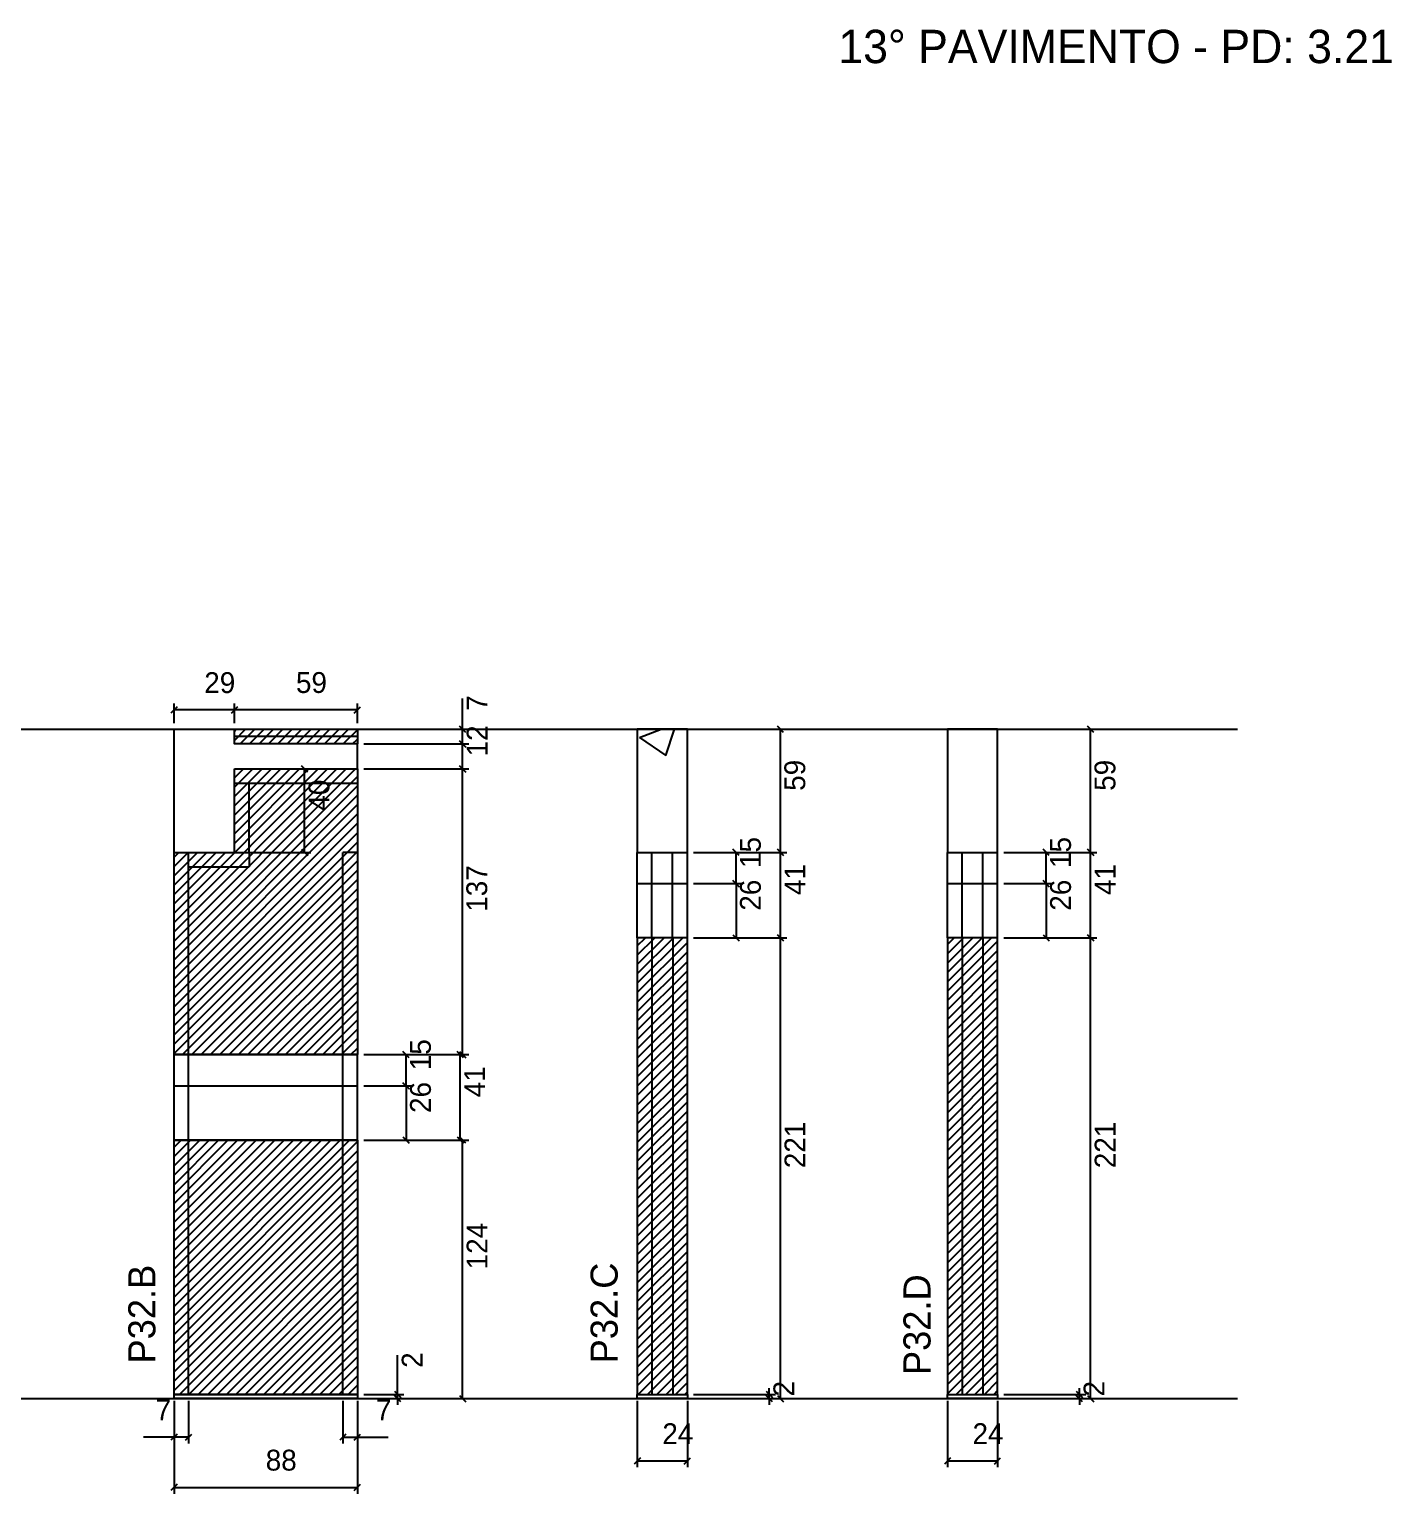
# Model space of a CAD drawing. Header units: metres. Extents: x 2913 to 4262, y 1805 to 2521.
# Drawn here: x 3608 to 4262, y 1805 to 2507 of the extents above; entities that cross this region are included whole.
import ezdxf

# ---------------------------------------------------------------- set-up
doc = ezdxf.new("R2010")
doc.units = ezdxf.units.M
for name, color, linetype in [('COTA', 7, 'Continuous'), ('Hachura', 7, 'Continuous'), ('NOMENCLATURA', 7, 'Continuous'), ('Nível', 7, 'Continuous'), ('Painéis', 7, 'Continuous'), ('SARR_2.2x7', 7, 'Continuous'), ('Texto Seção', 7, 'Continuous')]:
    doc.layers.add(name, color=color, linetype=linetype)

msp = doc.modelspace()

# ---------------------------------------------------------------- hatches: boundary and pattern name
at = {"layer": 'COTA'}
h = msp.add_hatch(dxfattribs=at)
h.set_pattern_fill('AR-CONC')
h.paths.add_polyline_path([(3899.77, 2112.65), (3923.77, 2112.65), (3923.77, 2171.65), (3899.77, 2171.65), (3899.77, 2112.65)])
h = msp.add_hatch(dxfattribs=at)
h.set_pattern_fill('AR-CONC')
h.paths.add_polyline_path([(4048.61, 2112.65), (4072.61, 2112.65), (4072.61, 2171.65), (4048.61, 2171.65), (4048.61, 2112.65)])
at = {"layer": 'Hachura'}
h = msp.add_hatch(dxfattribs=at)
h.set_pattern_fill('ANSI31')
h.paths.add_polyline_path([(3677.46, 1974.65), (3765.46, 1974.65), (3765.46, 1852.65), (3677.46, 1852.65), (3677.46, 1974.65)])
h.paths.add_polyline_path([(3706.46, 2164.65), (3706.46, 2171.65), (3765.46, 2171.65), (3765.46, 2164.65), (3706.46, 2164.65)])
h.paths.add_polyline_path([(3677.46, 2112.65), (3706.46, 2112.65), (3706.46, 2152.65), (3765.46, 2152.65), (3765.46, 2112.65), (3765.46, 2112.65), (3765.46, 2015.65), (3677.46, 2015.65), (3677.46, 2112.65)])
h = msp.add_hatch(dxfattribs=at)
h.set_pattern_fill('ANSI31')
h.paths.add_polyline_path([(3923.77, 2071.65), (3899.77, 2071.65), (3899.77, 1852.65), (3923.77, 1852.65), (3923.77, 2071.65)])
h = msp.add_hatch(dxfattribs=at)
h.set_pattern_fill('ANSI31')
h.paths.add_polyline_path([(4072.61, 2071.65), (4048.61, 2071.65), (4048.61, 1852.65), (4072.61, 1852.65), (4072.61, 2071.65)])

# ---------------------------------------------------------------- linework, layer by layer
at = {"layer": 'COTA', "color": 4, "lineweight": 25}
for p, q in [((3815.95, 2171.65), (3815.95, 2186.38)), ((3677.46, 2174.65), (3677.46, 2183.96)), ((3706.46, 2180.96), (3677.46, 2180.96)), ((3706.46, 2174.65), (3706.46, 2183.96)), ((3706.46, 2174.65), (3706.46, 2183.96)), ((3765.46, 2180.96), (3706.46, 2180.96)), ((3765.46, 2174.65), (3765.46, 2183.96)), ((3768.46, 2171.65), (3818.95, 2171.65)), ((3815.95, 2164.65), (3815.95, 2171.65)), ((3926.77, 2171.65), (3971.47, 2171.65)), ((3968.47, 2112.65), (3968.47, 2171.65)), ((4075.61, 2171.65), (4120.3, 2171.65)), ((4117.3, 2112.65), (4117.3, 2171.65)), ((3768.46, 2164.65), (3818.95, 2164.65)), ((3768.46, 2164.65), (3818.95, 2164.65)), ((3815.95, 2152.65), (3815.95, 2164.65)), ((3709.46, 2152.65), (3743.09, 2152.65)), ((3740.09, 2112.65), (3740.09, 2152.65)), ((3768.46, 2152.65), (3818.95, 2152.65)), ((3768.46, 2152.65), (3818.95, 2152.65)), ((3815.95, 2015.65), (3815.95, 2152.65)), ((3709.46, 2112.65), (3743.09, 2112.65)), ((3926.77, 2112.65), (3971.47, 2112.65)), ((4075.61, 2112.65), (4120.3, 2112.65)), ((3926.77, 2071.65), (3971.47, 2071.65)), ((3968.47, 1850.65), (3968.47, 2071.65)), ((4075.61, 2071.65), (4120.3, 2071.65)), ((4117.3, 1850.65), (4117.3, 2071.65)), ((3768.46, 2015.65), (3818.95, 2015.65)), ((3768.46, 1974.65), (3818.95, 1974.65)), ((3815.95, 1850.65), (3815.95, 1974.65)), ((3784.72, 1852.65), (3784.72, 1871.45)), ((3963.08, 1852.65), (3963.08, 1855.65)), ((4111.92, 1852.65), (4111.92, 1855.65)), ((3677.46, 1849.65), (3677.46, 1805.04)), ((3677.46, 1847.65), (3677.46, 1829.14)), ((3684.46, 1849.65), (3684.46, 1829.14)), ((3758.46, 1849.65), (3758.46, 1829.14)), ((3765.46, 1849.65), (3765.46, 1805.04)), ((3765.46, 1847.65), (3765.46, 1829.14)), ((3768.46, 1852.65), (3787.72, 1852.65)), ((3768.46, 1850.65), (3787.72, 1850.65)), ((3768.46, 1850.65), (3818.95, 1850.65)), ((3784.72, 1850.65), (3784.72, 1852.65)), ((3784.72, 1850.65), (3784.72, 1847.65)), ((3899.77, 1849.65), (3899.77, 1817.75)), ((3923.77, 1849.65), (3923.77, 1817.75)), ((3926.77, 1852.65), (3966.08, 1852.65)), ((3926.77, 1850.65), (3966.08, 1850.65)), ((3926.77, 1850.65), (3971.47, 1850.65)), ((3963.08, 1850.65), (3963.08, 1852.65)), ((3963.08, 1850.65), (3963.08, 1847.65)), ((4048.61, 1849.65), (4048.61, 1817.75)), ((4072.61, 1849.65), (4072.61, 1817.75)), ((4075.61, 1852.65), (4114.92, 1852.65)), ((4075.61, 1850.65), (4114.92, 1850.65)), ((4075.61, 1850.65), (4120.3, 1850.65)), ((4111.92, 1850.65), (4111.92, 1852.65)), ((4111.92, 1850.65), (4111.92, 1847.65)), ((3677.46, 1832.14), (3662.73, 1832.14)), ((3684.46, 1832.14), (3677.46, 1832.14)), ((3758.46, 1832.14), (3765.46, 1832.14)), ((3765.46, 1832.14), (3780.19, 1832.14)), ((3899.77, 1820.75), (3923.77, 1820.75)), ((4048.61, 1820.75), (4072.61, 1820.75)), ((3677.46, 1808.04), (3765.46, 1808.04))]:
    msp.add_line(p, q, dxfattribs=at)
at = {"layer": 'COTA', "color": 0, "lineweight": 25}
for p, q in [((3678.96, 2182.46), (3675.96, 2179.46)), ((3704.96, 2179.46), (3707.96, 2182.46)), ((3707.96, 2182.46), (3704.96, 2179.46)), ((3763.96, 2179.46), (3766.96, 2182.46)), ((3817.45, 2170.15), (3814.45, 2173.15)), ((3969.97, 2170.15), (3966.97, 2173.15)), ((4118.8, 2170.15), (4115.8, 2173.15)), ((3817.45, 2163.15), (3814.45, 2166.15)), ((3814.45, 2166.15), (3817.45, 2163.15)), ((3741.59, 2151.15), (3738.59, 2154.15)), ((3817.45, 2151.15), (3814.45, 2154.15)), ((3814.45, 2154.15), (3817.45, 2151.15)), ((3738.59, 2114.15), (3741.59, 2111.15)), ((3966.97, 2114.15), (3969.97, 2111.15)), ((4115.8, 2114.15), (4118.8, 2111.15)), ((3969.97, 2070.15), (3966.97, 2073.15)), ((4118.8, 2070.15), (4115.8, 2073.15)), ((3814.45, 2017.15), (3817.45, 2014.15)), ((3817.45, 1973.15), (3814.45, 1976.15)), ((3783.22, 1854.15), (3786.22, 1851.15)), ((3786.22, 1849.15), (3783.22, 1852.15)), ((3814.45, 1852.15), (3817.45, 1849.15)), ((3961.58, 1854.15), (3964.58, 1851.15)), ((3964.58, 1849.15), (3961.58, 1852.15)), ((3966.97, 1852.15), (3969.97, 1849.15)), ((4110.42, 1854.15), (4113.42, 1851.15)), ((4113.42, 1849.15), (4110.42, 1852.15)), ((4115.8, 1852.15), (4118.8, 1849.15)), ((3678.96, 1833.64), (3675.96, 1830.64)), ((3682.96, 1830.64), (3685.96, 1833.64)), ((3759.96, 1833.64), (3756.96, 1830.64)), ((3763.96, 1830.64), (3766.96, 1833.64)), ((3901.27, 1822.25), (3898.27, 1819.25)), ((3922.27, 1819.25), (3925.27, 1822.25)), ((4050.11, 1822.25), (4047.11, 1819.25)), ((4071.11, 1819.25), (4074.11, 1822.25)), ((3678.96, 1809.54), (3675.96, 1806.54)), ((3763.96, 1806.54), (3766.96, 1809.54))]:
    msp.add_line(p, q, dxfattribs=at)
at = {"layer": 'COTA', "color": 241, "lineweight": 25}
for p, q in [((3677.46, 2112.65), (3677.46, 2171.65)), ((3677.46, 2171.65), (3706.46, 2171.65)), ((3765.46, 2152.65), (3765.46, 2164.65))]:
    msp.add_line(p, q, dxfattribs=at)
for points in [[(3923.77, 2112.65), (3923.77, 2171.65), (3899.77, 2171.65), (3899.77, 2112.65)], [(4072.61, 2112.65), (4072.61, 2171.65), (4048.61, 2171.65), (4048.61, 2112.65)]]:
    msp.add_lwpolyline(points, dxfattribs=at)
at = {"layer": 'Nível', "color": 4, "lineweight": 25}
for p, q in [((3339.1, 2171.65), (4187.74, 2171.65)), ((3347.9, 1850.65), (4187.74, 1850.65))]:
    msp.add_line(p, q, dxfattribs=at)
at = {"layer": 'Painéis', "color": 200, "lineweight": 25}
for p, q in [((3706.46, 2152.65), (3765.46, 2152.65)), ((3706.46, 2112.65), (3706.46, 2152.65)), ((3765.46, 2152.65), (3765.46, 2112.65)), ((3677.46, 2015.65), (3677.46, 2112.65)), ((3677.46, 2112.65), (3706.46, 2112.65)), ((3765.46, 2112.65), (3765.46, 2015.65)), ((3899.77, 2112.65), (3923.77, 2112.65)), ((3899.77, 2071.65), (3899.77, 2112.65)), ((3923.77, 2071.65), (3923.77, 2112.65)), ((4048.61, 2112.65), (4072.61, 2112.65)), ((4048.61, 2071.65), (4048.61, 2112.65)), ((4072.61, 2071.65), (4072.61, 2112.65)), ((3899.77, 2097.65), (3923.77, 2097.65)), ((4048.61, 2097.65), (4072.61, 2097.65)), ((3899.77, 2071.65), (3899.77, 1852.65)), ((3923.77, 2071.65), (3899.77, 2071.65)), ((3923.77, 1852.65), (3923.77, 2071.65)), ((4048.61, 2071.65), (4048.61, 1852.65)), ((4072.61, 2071.65), (4048.61, 2071.65)), ((4072.61, 1852.65), (4072.61, 2071.65)), ((3765.46, 2015.65), (3677.46, 2015.65)), ((3677.46, 2015.65), (3765.46, 2015.65)), ((3677.46, 2015.65), (3765.46, 2015.65)), ((3677.46, 1974.65), (3677.46, 2015.65)), ((3765.46, 1974.65), (3765.46, 2015.65)), ((3677.46, 2000.65), (3765.46, 2000.65)), ((3677.46, 1852.65), (3677.46, 1974.65)), ((3765.46, 1974.65), (3677.46, 1974.65)), ((3677.46, 1974.65), (3765.46, 1974.65)), ((3677.46, 1974.65), (3765.46, 1974.65)), ((3765.46, 1974.65), (3765.46, 1852.65)), ((3765.46, 1852.65), (3677.46, 1852.65)), ((3899.77, 1852.65), (3923.77, 1852.65)), ((4048.61, 1852.65), (4072.61, 1852.65))]:
    msp.add_line(p, q, dxfattribs=at)
at = {"layer": 'Painéis', "color": 0, "lineweight": 25}
for p, q in [((3948.62, 2111.15), (3945.62, 2114.15)), ((3969.97, 2111.15), (3966.97, 2114.15)), ((4097.46, 2111.15), (4094.46, 2114.15)), ((4118.8, 2111.15), (4115.8, 2114.15)), ((3948.62, 2096.15), (3945.62, 2099.15)), ((3945.62, 2099.15), (3948.62, 2096.15)), ((4097.46, 2096.15), (4094.46, 2099.15)), ((4094.46, 2099.15), (4097.46, 2096.15)), ((3945.62, 2073.15), (3948.62, 2070.15)), ((3966.97, 2073.15), (3969.97, 2070.15)), ((4094.46, 2073.15), (4097.46, 2070.15)), ((4115.8, 2073.15), (4118.8, 2070.15)), ((3790.31, 2014.15), (3787.31, 2017.15)), ((3816.29, 2014.15), (3813.29, 2017.15)), ((3790.31, 1999.15), (3787.31, 2002.15)), ((3787.31, 2002.15), (3790.31, 1999.15)), ((3787.31, 1976.15), (3790.31, 1973.15)), ((3813.29, 1976.15), (3816.29, 1973.15))]:
    msp.add_line(p, q, dxfattribs=at)
at = {"layer": 'Painéis', "color": 4, "lineweight": 25}
for p, q in [((3926.77, 2112.65), (3971.47, 2112.65)), ((3926.77, 2112.65), (3950.12, 2112.65)), ((3947.12, 2097.65), (3947.12, 2112.65)), ((3968.47, 2071.65), (3968.47, 2112.65)), ((4075.61, 2112.65), (4120.3, 2112.65)), ((4075.61, 2112.65), (4098.96, 2112.65)), ((4095.96, 2097.65), (4095.96, 2112.65)), ((4117.3, 2071.65), (4117.3, 2112.65)), ((3926.77, 2097.65), (3950.12, 2097.65)), ((3926.77, 2097.65), (3950.12, 2097.65)), ((3947.12, 2097.65), (3947.12, 2071.65)), ((4075.61, 2097.65), (4098.96, 2097.65)), ((4075.61, 2097.65), (4098.96, 2097.65)), ((4095.96, 2097.65), (4095.96, 2071.65)), ((3926.77, 2071.65), (3971.47, 2071.65)), ((3926.77, 2071.65), (3950.12, 2071.65)), ((4075.61, 2071.65), (4120.3, 2071.65)), ((4075.61, 2071.65), (4098.96, 2071.65)), ((3768.46, 2015.65), (3817.79, 2015.65)), ((3768.46, 2015.65), (3791.81, 2015.65)), ((3788.81, 2000.65), (3788.81, 2015.65)), ((3814.79, 1974.65), (3814.79, 2015.65)), ((3768.46, 2000.65), (3791.81, 2000.65)), ((3768.46, 2000.65), (3791.81, 2000.65)), ((3788.81, 2000.65), (3788.81, 1974.65)), ((3768.46, 1974.65), (3817.79, 1974.65)), ((3768.46, 1974.65), (3791.81, 1974.65))]:
    msp.add_line(p, q, dxfattribs=at)
at = {"layer": 'Painéis', "color": 200, "lineweight": 25}
for points in [[(3765.46, 2164.65), (3706.46, 2164.65), (3706.46, 2171.65), (3765.46, 2171.65)], [(3677.46, 1852.65), (3765.46, 1852.65), (3765.46, 1850.65), (3677.46, 1850.65)], [(3899.77, 1852.65), (3923.77, 1852.65), (3923.77, 1850.65), (3899.77, 1850.65)], [(4048.61, 1852.65), (4072.61, 1852.65), (4072.61, 1850.65), (4048.61, 1850.65)]]:
    msp.add_lwpolyline(points, close=True, dxfattribs=at)
at = {"layer": 'SARR_2.2x7', "color": 40, "lineweight": 25}
for p, q in [((3765.46, 2168.15), (3706.46, 2168.15)), ((3765.46, 2145.65), (3706.46, 2145.65)), ((3713.46, 2112.65), (3713.46, 2145.65)), ((3684.46, 2015.65), (3684.46, 2112.65)), ((3706.46, 2112.65), (3713.46, 2112.65)), ((3713.46, 2112.65), (3713.46, 2105.65)), ((3758.46, 2015.65), (3758.46, 2112.65)), ((3765.46, 2112.65), (3758.46, 2112.65)), ((3906.77, 2071.65), (3906.77, 2112.65)), ((3916.69, 2071.65), (3916.69, 2112.65)), ((4055.61, 2071.65), (4055.61, 2112.65)), ((4065.52, 2071.65), (4065.52, 2112.65)), ((3684.46, 2105.65), (3713.46, 2105.65)), ((3906.77, 2071.65), (3906.77, 1852.65)), ((3916.77, 2071.65), (3916.77, 1852.65)), ((4055.61, 2071.65), (4055.61, 1852.65)), ((4065.61, 2071.65), (4065.61, 1852.65)), ((3684.46, 1974.65), (3684.46, 2015.65)), ((3758.46, 1974.65), (3758.46, 2015.65)), ((3684.46, 1852.65), (3684.46, 1974.65)), ((3758.46, 1852.65), (3758.46, 1974.65))]:
    msp.add_line(p, q, dxfattribs=at)

# ---------------------------------------------------------------- texts
at = {"layer": 'COTA', "color": 240, "lineweight": 25}
for s, p in [('29', (3691.96, 2189.04)), ('59', (3735.96, 2189.09)), ('7', (3668.6, 1840.21)), ('7', (3774.33, 1840.21)), ('24', (3911.77, 1828.83)), ('24', (4060.61, 1828.83)), ('88', (3721.46, 1816.13))]:
    msp.add_text(s, height=10, dxfattribs=at).set_placement(p)
for s, p in [('7', (3827.87, 2180.51)), ('12', (3827.89, 2158.65)), ('59', (3980.33, 2142.15)), ('59', (4129.16, 2142.15)), ('40', (3751.99, 2132.65)), ('137', (3827.73, 2084.15)), ('221', (3980.41, 1961.15)), ('221', (4129.24, 1961.15)), ('124', (3827.87, 1912.65)), ('2', (3796.72, 1865.39)), ('2', (3975.08, 1851.65)), ('2', (4123.92, 1851.65))]:
    msp.add_text(s, height=10, rotation=90, dxfattribs=at).set_placement(p)
at = {"layer": 'NOMENCLATURA', "color": 2, "lineweight": 25}
msp.add_text('13° PAVIMENTO - PD: 3.21', height=16, dxfattribs=at).set_placement((3996.23, 2491.16))
at = {"layer": 'Painéis', "color": 240, "lineweight": 25}
for s, p in [('15', (3959.01, 2105.15)), ('15', (4107.85, 2105.15)), ('41', (3980.39, 2092.15)), ('41', (4129.23, 2092.15)), ('26', (3959.02, 2084.65)), ('26', (4107.85, 2084.65)), ('15', (3800.7, 2008.15)), ('41', (3826.72, 1995.15)), ('26', (3800.71, 1987.65))]:
    msp.add_text(s, height=10, rotation=90, dxfattribs=at).set_placement(p)
at = {"layer": 'Texto Seção', "color": 7, "lineweight": 15}
for s, p in [('P32.B', (3668.52, 1867.48)), ('P32.C', (3890.34, 1867.55)), ('P32.D', (4040.46, 1861.94))]:
    msp.add_text(s, height=13, rotation=90, dxfattribs=at).set_placement(p)

doc.saveas('drawing.dxf')
